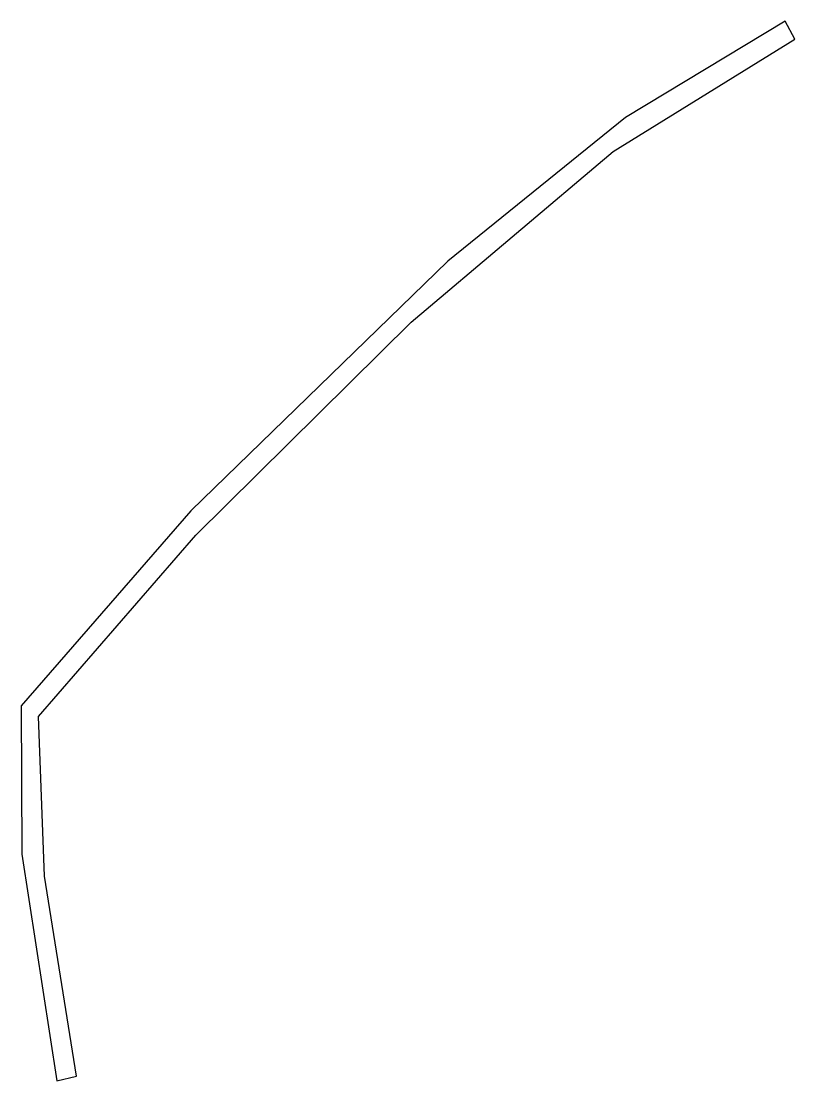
# Model space of a CAD drawing. Extents: x 619652 to 620032, y 7585968 to 7586489.
import ezdxf

# ---------------------------------------------------------------- set-up
doc = ezdxf.new("R2010")
doc.units = 0
doc.layers.add('6. STAGE PLAN RESHAPE_STAGE PLAN 231231_DAEDELUS_RS2', color=7, linetype='Continuous', lineweight=25)

msp = doc.modelspace()

# ---------------------------------------------------------------- linework, layer by layer
at = {"layer": '6. STAGE PLAN RESHAPE_STAGE PLAN 231231_DAEDELUS_RS2', "color": 6, "elevation": 270}
msp.add_lwpolyline([(619679.08, 7585970.31), (619663.23, 7586068.78), (619660.32, 7586147.35), (619737.72, 7586236.56), (619843.7, 7586341.34), (619942.97, 7586425.26), (620032.32, 7586480.6), (620027.56, 7586489.4), (619949.11, 7586442.06), (619861.66, 7586371.39), (619735.25, 7586248.46), (619651.81, 7586152.65), (619652.1, 7586079.54), (619669.33, 7585968.1)], close=True, dxfattribs=at)

doc.saveas('drawing.dxf')
